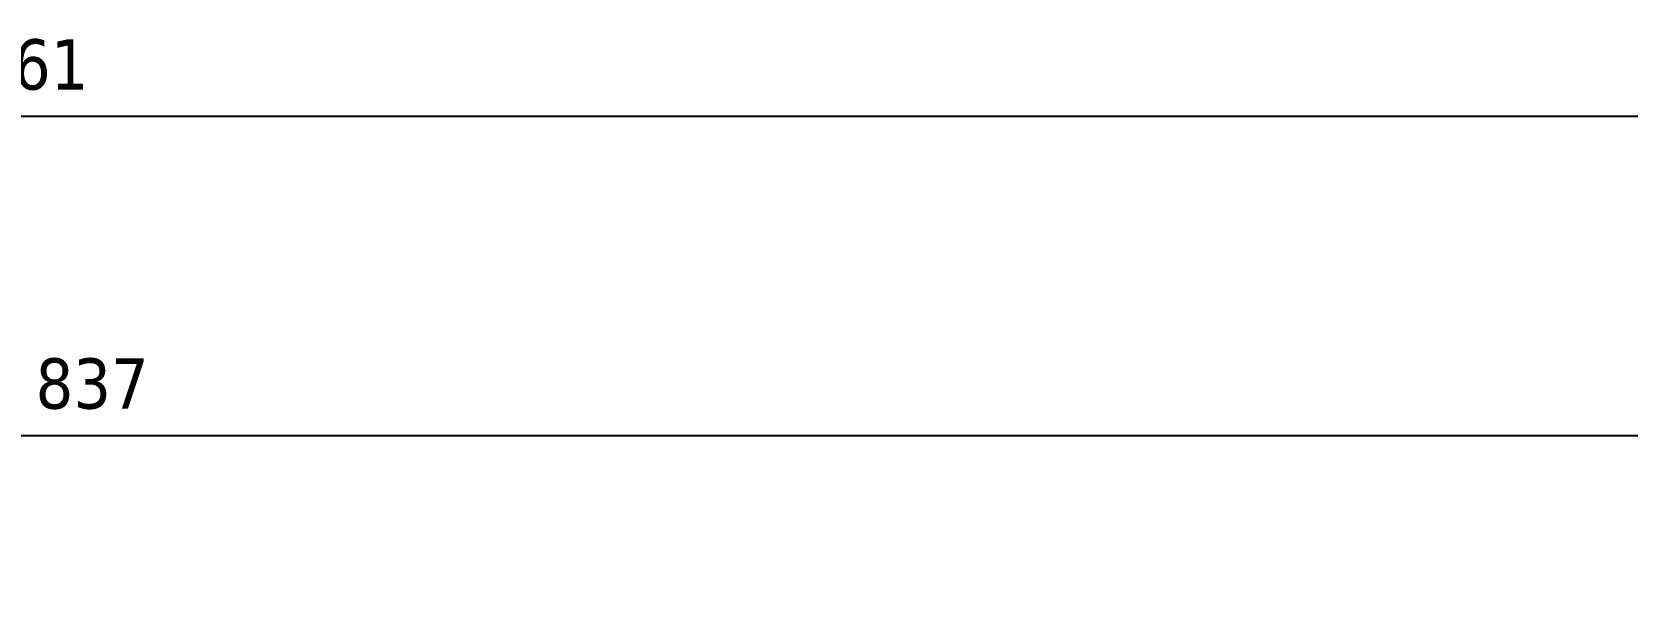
# Model space of a CAD drawing. Header units: millimetres. Extents: x -20000 to 230000, y -17405 to 24510.
# Drawn here: x 8125 to 8442.5, y -16527.7 to -16417.7 of the extents above; entities that cross this region are included whole.
import ezdxf

# ---------------------------------------------------------------- set-up
doc = ezdxf.new("R2010")
doc.units = ezdxf.units.MM
doc.header["$PDMODE"] = 35
doc.header["$PDSIZE"] = 0.5
doc.layers.get('Defpoints').update_dxf_attribs({"true_color": 0xc2a584})
doc.layers.add('1 - Cotation', color=32, linetype='Continuous', lineweight=13)
doc.styles.add('Texte Poralu', font='tahomabd.ttf')
doc.dimstyles.new('30 - 1000', dxfattribs={"dimtxt": 10, "dimasz": 10, "dimexe": 5, "dimexo": 2.5, "dimgap": 5, "dimtad": 1, "dimdec": 1, "dimtxsty": 'Texte Poralu', "dimcen": 5, "dimazin": 0, "dimtfac": 1, "dimtdec": 1, "dimtmove": 0, "dimatfit": 3, "dimfxl": 1, "dimarcsym": 0})

# ---------------------------------------------------------------- blocks, each defined once
blk = doc.blocks.new('*D857')
at = {"layer": '1 - Cotation', "color": 0, "lineweight": -2, "transparency": 16777216}
for p, q in [((8555.5, -16439.72246432267), (8555.5, -16502.93343461567)), ((7718.5, -16525.2224643261), (7718.5, -16492.93343461567)), ((7728.5, -16497.93343461567), (8545.5, -16497.93343461567))]:
    blk.add_line(p, q, dxfattribs=at)
at = {"layer": '1 - Cotation', "color": 0, "transparency": 16777216}
for points in [[(7728.5, -16496.266767949), (7728.5, -16499.60010128234), (7718.5, -16497.93343461567)], [(8545.5, -16496.266767949), (8545.5, -16499.60010128234), (8555.5, -16497.93343461567)]]:
    blk.add_solid(points, dxfattribs=at)
at = {"layer": 'Defpoints', "color": 0, "transparency": 16777216}
for p in [(8555.5, -16437.22246432267), (8555.5, -16497.93343461567), (7718.5, -16527.7224643261)]:
    blk.add_point(p, dxfattribs=at)
at = {"layer": '1 - Cotation', "color": 0, "transparency": 16777216, "insert": (8137, -16487.7050934471), "char_height": 10, "attachment_point": 5, "style": 'Texte Poralu'}
blk.add_mtext('837', dxfattribs=at)
blk = doc.blocks.new('*D1990')
at = {"layer": '1 - Cotation', "color": 0, "lineweight": -2, "transparency": 16777216}
for p, q in [((7694.499894904311, -16433.22246432257), (7694.499894904311, -16429.44769664801)), ((8555.5, -16433.22246432267), (8555.5, -16429.44769664801)), ((7704.499894904311, -16434.44769664801), (8545.5, -16434.44769664801))]:
    blk.add_line(p, q, dxfattribs=at)
at = {"layer": '1 - Cotation', "color": 0, "transparency": 16777216}
for points in [[(7704.499894904311, -16432.78102998135), (7704.499894904311, -16436.11436331468), (7694.499894904311, -16434.44769664801)], [(8545.5, -16432.78102998135), (8545.5, -16436.11436331468), (8555.5, -16434.44769664801)]]:
    blk.add_solid(points, dxfattribs=at)
at = {"layer": 'Defpoints', "color": 0, "transparency": 16777216}
for p in [(7694.499894904311, -16435.72246432257), (8555.5, -16434.44769664801), (8555.5, -16435.72246432267)]:
    blk.add_point(p, dxfattribs=at)
at = {"layer": '1 - Cotation', "color": 0, "transparency": 16777216, "insert": (8124.999947452156, -16424.21935547944), "char_height": 10, "attachment_point": 5, "style": 'Texte Poralu'}
blk.add_mtext('861', dxfattribs=at)

msp = doc.modelspace()

# ---------------------------------------------------------------- dimensions: what is measured, and where the dimension line sits
at = {"layer": '1 - Cotation'}
for base, p1, p2, picture, middle in [((8555.5, -16434.44769664801), (7694.499894904311, -16435.72246432257), (8555.5, -16435.72246432267), '*D1990', (8124.999947452156, -16424.21935547944)), ((8555.5, -16497.93343461567), (7718.5, -16527.7224643261), (8555.5, -16437.22246432267), '*D857', (8137, -16487.7050934471))]:
    dim = msp.add_linear_dim(base=base, p1=p1, p2=p2, dimstyle='30 - 1000', dxfattribs=at)
    dim.commit()
    dim.dimension.update_dxf_attribs({"geometry": picture, "text_midpoint": middle})

doc.saveas('drawing.dxf')
